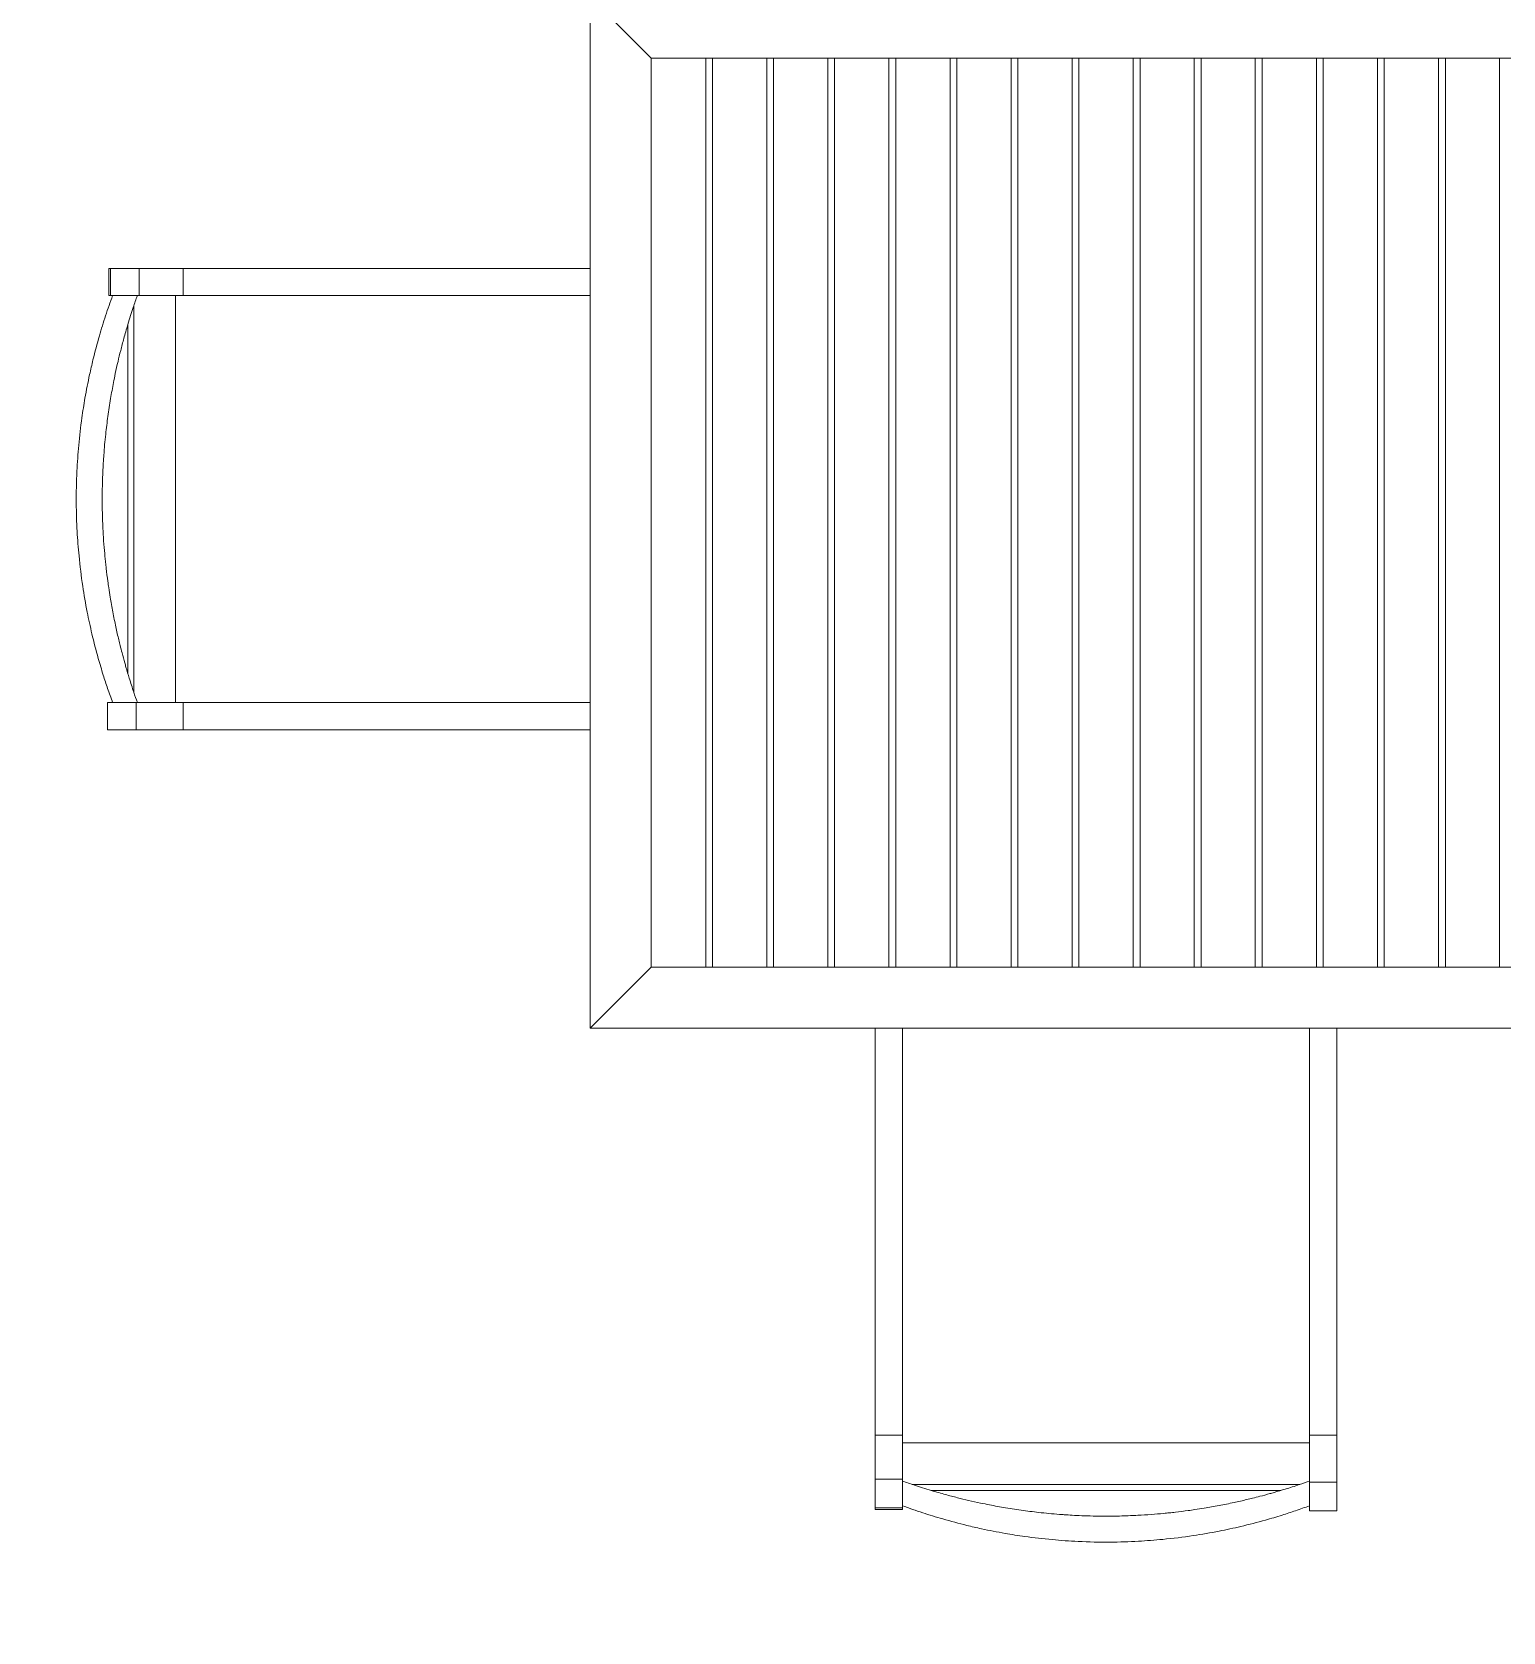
# Model space of a CAD drawing. Header units: metres. Extents: x -217 to -108, y -304 to -188.
# Drawn here: x -157.784 to -156.407, y -210.802 to -209.305 of the extents above; entities that cross this region are included whole.
import ezdxf

# ---------------------------------------------------------------- set-up
doc = ezdxf.new("R2010")
doc.units = ezdxf.units.M
for name, color, linetype, lineweight in [('A-FLOR', 192, 'Continuous', 9), ('A-WALL', 113, 'Continuous', 9), ('I-FURN', 30, 'Continuous', 9), ('I-FURN-PNLS', 30, 'Continuous', 9)]:
    doc.layers.add(name, color=color, linetype=linetype, lineweight=lineweight)

# ---------------------------------------------------------------- blocks, each defined once
blk = doc.blocks.new('Tableset-Outdoor_Reed - Tableset-Outdoor_Reed-797211-Nivel 3')
at = {"layer": 'I-FURN'}
for p, q in [((-0.4826, 0.4826), (-0.4255, 0.4254)), ((-0.4826, -0.4826), (-0.4255, -0.4255))]:
    blk.add_line(p, q, dxfattribs=at)
at = {"layer": 'I-FURN-PNLS'}
for p, q in [((-0.4826, 0.4826), (-0.4826, -0.4826)), ((-0.3746, 0.4254), (-0.4255, 0.4254)), ((-0.4255, 0.4254), (-0.4255, -0.4255)), ((-0.4255, 0.4254), (0.4254, 0.4254)), ((-0.4255, -0.4255), (-0.4255, 0.4254)), ((-0.3746, -0.4255), (-0.3746, 0.4254)), ((-0.3175, 0.4254), (-0.3683, 0.4254)), ((-0.3683, 0.4254), (-0.3683, -0.4255)), ((-0.3175, -0.4255), (-0.3175, 0.4254)), ((-0.2603, 0.4254), (-0.3111, 0.4254)), ((-0.3111, 0.4254), (-0.3111, -0.4255)), ((-0.2603, -0.4255), (-0.2603, 0.4254)), ((-0.2032, 0.4254), (-0.254, 0.4254)), ((-0.254, 0.4254), (-0.254, -0.4255)), ((-0.2032, -0.4255), (-0.2032, 0.4254)), ((-0.146, 0.4254), (-0.1968, 0.4254)), ((-0.1968, 0.4254), (-0.1968, -0.4255)), ((-0.146, -0.4255), (-0.146, 0.4254)), ((-0.0889, 0.4254), (-0.1397, 0.4254)), ((-0.1397, 0.4254), (-0.1397, -0.4255)), ((-0.0889, -0.4255), (-0.0889, 0.4254)), ((-0.0317, 0.4254), (-0.0825, 0.4254)), ((-0.0825, 0.4254), (-0.0825, -0.4255)), ((-0.0317, -0.4255), (-0.0317, 0.4254)), ((0.0254, 0.4254), (-0.0254, 0.4254)), ((-0.0254, 0.4254), (-0.0254, -0.4255)), ((0.0254, -0.4255), (0.0254, 0.4254)), ((0.0826, 0.4254), (0.0318, 0.4254)), ((0.0318, 0.4254), (0.0318, -0.4255)), ((0.0826, -0.4255), (0.0826, 0.4254)), ((0.1397, 0.4254), (0.0889, 0.4254)), ((0.0889, 0.4254), (0.0889, -0.4255)), ((0.1397, -0.4255), (0.1397, 0.4254)), ((0.1969, 0.4254), (0.1461, 0.4254)), ((0.1461, 0.4254), (0.1461, -0.4255)), ((0.1969, -0.4255), (0.1969, 0.4254)), ((0.254, 0.4254), (0.2032, 0.4254)), ((0.2032, 0.4254), (0.2032, -0.4255)), ((0.254, -0.4255), (0.254, 0.4254)), ((0.3112, 0.4254), (0.2604, 0.4254)), ((0.2604, 0.4254), (0.2604, -0.4255)), ((0.3112, -0.4255), (0.3112, 0.4254)), ((0.3683, 0.4254), (0.3175, 0.4254)), ((0.3175, 0.4254), (0.3175, -0.4255)), ((0.3683, -0.4255), (0.3683, 0.4254)), ((-0.9332, 0.2286), (-0.9314, 0.2286)), ((-0.9332, 0.2286), (-0.9332, 0.2032)), ((-0.9314, 0.2286), (-0.9046, 0.2286)), ((-0.9314, 0.2286), (-0.9314, 0.2032)), ((-0.9046, 0.2286), (-0.8961, 0.2286)), ((-0.9046, 0.2286), (-0.9046, 0.2032)), ((-0.8961, 0.2286), (-0.8933, 0.2286)), ((-0.8933, 0.2286), (-0.8903, 0.2286)), ((-0.8903, 0.2286), (-0.8874, 0.2286)), ((-0.8874, 0.2286), (-0.8852, 0.2286)), ((-0.8852, 0.2286), (-0.8823, 0.2286)), ((-0.8823, 0.2286), (-0.8802, 0.2286)), ((-0.8802, 0.2286), (-0.8763, 0.2286)), ((-0.8763, 0.2286), (-0.873, 0.2286)), ((-0.873, 0.2286), (-0.8694, 0.2286)), ((-0.8694, 0.2286), (-0.8673, 0.2286)), ((-0.8673, 0.2286), (-0.8658, 0.2286)), ((-0.8658, 0.2286), (-0.8643, 0.2286)), ((-0.8643, 0.2286), (-0.8636, 0.2286)), ((-0.8636, 0.2286), (-0.8592, 0.2286)), ((-0.8635, 0.2032), (-0.8635, 0.2286)), ((-0.8592, 0.2286), (-0.854, 0.2286)), ((-0.854, 0.2286), (-0.8497, 0.2286)), ((-0.8497, 0.2286), (-0.8431, 0.2286)), ((-0.8431, 0.2286), (-0.8411, 0.2286)), ((-0.8411, 0.2286), (-0.8373, 0.2286)), ((-0.8373, 0.2286), (-0.8315, 0.2286)), ((-0.8315, 0.2286), (-0.8261, 0.2286)), ((-0.8261, 0.2286), (-0.8209, 0.2286)), ((-0.8209, 0.2286), (-0.8174, 0.2286)), ((-0.8174, 0.2286), (-0.8131, 0.2286)), ((-0.8131, 0.2286), (-0.8068, 0.2286)), ((-0.8068, 0.2286), (-0.8013, 0.2286)), ((-0.8013, 0.2286), (-0.7964, 0.2286)), ((-0.7964, 0.2286), (-0.7883, 0.2286)), ((-0.7883, 0.2286), (-0.7826, 0.2286)), ((-0.7826, 0.2286), (-0.7774, 0.2286)), ((-0.7774, 0.2286), (-0.7725, 0.2286)), ((-0.7725, 0.2286), (-0.7671, 0.2286)), ((-0.7671, 0.2286), (-0.7639, 0.2286)), ((-0.7639, 0.2286), (-0.7575, 0.2286)), ((-0.7575, 0.2286), (-0.7558, 0.2286)), ((-0.7558, 0.2286), (-0.7506, 0.2286)), ((-0.7506, 0.2286), (-0.7449, 0.2286)), ((-0.7449, 0.2286), (-0.7394, 0.2286)), ((-0.7394, 0.2286), (-0.7322, 0.2286)), ((-0.7322, 0.2286), (-0.7239, 0.2286)), ((-0.7239, 0.2286), (-0.7201, 0.2286)), ((-0.7201, 0.2286), (-0.7112, 0.2286)), ((-0.7112, 0.2286), (-0.7057, 0.2286)), ((-0.7057, 0.2286), (-0.6991, 0.2286)), ((-0.6991, 0.2286), (-0.6945, 0.2286)), ((-0.6945, 0.2286), (-0.6913, 0.2286)), ((-0.6913, 0.2286), (-0.6807, 0.2286)), ((-0.6807, 0.2286), (-0.6723, 0.2286)), ((-0.6723, 0.2286), (-0.6663, 0.2286)), ((-0.6663, 0.2286), (-0.6597, 0.2286)), ((-0.6597, 0.2286), (-0.6528, 0.2286)), ((-0.6528, 0.2286), (-0.647, 0.2286)), ((-0.647, 0.2286), (-0.6424, 0.2286)), ((-0.6424, 0.2286), (-0.6384, 0.2286)), ((-0.6384, 0.2286), (-0.6332, 0.2286)), ((-0.6332, 0.2286), (-0.6277, 0.2286)), ((-0.6277, 0.2286), (-0.6231, 0.2286)), ((-0.6231, 0.2286), (-0.6125, 0.2286)), ((-0.6125, 0.2286), (-0.6038, 0.2286)), ((-0.6038, 0.2286), (-0.5978, 0.2286)), ((-0.5978, 0.2286), (-0.5914, 0.2286)), ((-0.5914, 0.2286), (-0.5808, 0.2286)), ((-0.5808, 0.2286), (-0.5747, 0.2286)), ((-0.5747, 0.2286), (-0.5687, 0.2286)), ((-0.5687, 0.2286), (-0.562, 0.2286)), ((-0.562, 0.2286), (-0.5554, 0.2286)), ((-0.5554, 0.2286), (-0.5518, 0.2286)), ((-0.5518, 0.2286), (-0.5485, 0.2286)), ((-0.5485, 0.2286), (-0.5449, 0.2286)), ((-0.5449, 0.2286), (-0.5423, 0.2286)), ((-0.5423, 0.2286), (-0.5403, 0.2286)), ((-0.5403, 0.2286), (-0.5373, 0.2286)), ((-0.5373, 0.2286), (-0.5354, 0.2286)), ((-0.5354, 0.2286), (-0.5333, 0.2286)), ((-0.5333, 0.2286), (-0.5308, 0.2286)), ((-0.5308, 0.2286), (-0.5285, 0.2286)), ((-0.5285, 0.2286), (-0.5262, 0.2286)), ((-0.5262, 0.2286), (-0.5242, 0.2286)), ((-0.5242, 0.2286), (-0.5222, 0.2286)), ((-0.5222, 0.2286), (-0.5209, 0.2286)), ((-0.5209, 0.2286), (-0.5178, 0.2286)), ((-0.5178, 0.2286), (-0.5135, 0.2286)), ((-0.5135, 0.2286), (-0.511, 0.2286)), ((-0.511, 0.2286), (-0.5072, 0.2286)), ((-0.5072, 0.2286), (-0.505, 0.2286)), ((-0.505, 0.2286), (-0.5015, 0.2286)), ((-0.5015, 0.2286), (-0.4978, 0.2286)), ((-0.4978, 0.2286), (-0.4947, 0.2286)), ((-0.4947, 0.2286), (-0.4919, 0.2286)), ((-0.4919, 0.2286), (-0.4826, 0.2286)), ((-0.9314, 0.2032), (-0.9332, 0.2032)), ((-0.9046, 0.2032), (-0.9314, 0.2032)), ((-0.8961, 0.2032), (-0.9046, 0.2032)), ((-0.8933, 0.2032), (-0.8961, 0.2032)), ((-0.8903, 0.2032), (-0.8933, 0.2032)), ((-0.8874, 0.2032), (-0.8903, 0.2032)), ((-0.8852, 0.2032), (-0.8874, 0.2032)), ((-0.8823, 0.2032), (-0.8852, 0.2032)), ((-0.8802, 0.2032), (-0.8823, 0.2032)), ((-0.8763, 0.2032), (-0.8802, 0.2032)), ((-0.873, 0.2032), (-0.8763, 0.2032)), ((-0.8694, 0.2032), (-0.873, 0.2032)), ((-0.8708, 0.2032), (-0.8708, -0.1778)), ((-0.8673, 0.2032), (-0.8694, 0.2032)), ((-0.8658, 0.2032), (-0.8673, 0.2032)), ((-0.8643, 0.2032), (-0.8658, 0.2032)), ((-0.8636, 0.2032), (-0.8643, 0.2032)), ((-0.8592, 0.2032), (-0.8636, 0.2032)), ((-0.854, 0.2032), (-0.8592, 0.2032)), ((-0.8497, 0.2032), (-0.854, 0.2032)), ((-0.8431, 0.2032), (-0.8497, 0.2032)), ((-0.8411, 0.2032), (-0.8431, 0.2032)), ((-0.8373, 0.2032), (-0.8411, 0.2032)), ((-0.8315, 0.2032), (-0.8373, 0.2032)), ((-0.8261, 0.2032), (-0.8315, 0.2032)), ((-0.8209, 0.2032), (-0.8261, 0.2032)), ((-0.8174, 0.2032), (-0.8209, 0.2032)), ((-0.8131, 0.2032), (-0.8174, 0.2032)), ((-0.8068, 0.2032), (-0.8131, 0.2032)), ((-0.8013, 0.2032), (-0.8068, 0.2032)), ((-0.7964, 0.2032), (-0.8013, 0.2032)), ((-0.7883, 0.2032), (-0.7964, 0.2032)), ((-0.7826, 0.2032), (-0.7883, 0.2032)), ((-0.7774, 0.2032), (-0.7826, 0.2032)), ((-0.7725, 0.2032), (-0.7774, 0.2032)), ((-0.7671, 0.2032), (-0.7725, 0.2032)), ((-0.7639, 0.2032), (-0.7671, 0.2032)), ((-0.7575, 0.2032), (-0.7639, 0.2032)), ((-0.7558, 0.2032), (-0.7575, 0.2032)), ((-0.7506, 0.2032), (-0.7558, 0.2032)), ((-0.7449, 0.2032), (-0.7506, 0.2032)), ((-0.7394, 0.2032), (-0.7449, 0.2032)), ((-0.7322, 0.2032), (-0.7394, 0.2032)), ((-0.7239, 0.2032), (-0.7322, 0.2032)), ((-0.7201, 0.2032), (-0.7239, 0.2032)), ((-0.7112, 0.2032), (-0.7201, 0.2032)), ((-0.7057, 0.2032), (-0.7112, 0.2032)), ((-0.6991, 0.2032), (-0.7057, 0.2032)), ((-0.6945, 0.2032), (-0.6991, 0.2032)), ((-0.6913, 0.2032), (-0.6945, 0.2032)), ((-0.6807, 0.2032), (-0.6913, 0.2032)), ((-0.6723, 0.2032), (-0.6807, 0.2032)), ((-0.6663, 0.2032), (-0.6723, 0.2032)), ((-0.6597, 0.2032), (-0.6663, 0.2032)), ((-0.6528, 0.2032), (-0.6597, 0.2032)), ((-0.647, 0.2032), (-0.6528, 0.2032)), ((-0.6424, 0.2032), (-0.647, 0.2032)), ((-0.6384, 0.2032), (-0.6424, 0.2032)), ((-0.6332, 0.2032), (-0.6384, 0.2032)), ((-0.6277, 0.2032), (-0.6332, 0.2032)), ((-0.6231, 0.2032), (-0.6277, 0.2032)), ((-0.6125, 0.2032), (-0.6231, 0.2032)), ((-0.6038, 0.2032), (-0.6125, 0.2032)), ((-0.5978, 0.2032), (-0.6038, 0.2032)), ((-0.5914, 0.2032), (-0.5978, 0.2032)), ((-0.5808, 0.2032), (-0.5914, 0.2032)), ((-0.5747, 0.2032), (-0.5808, 0.2032)), ((-0.5687, 0.2032), (-0.5747, 0.2032)), ((-0.562, 0.2032), (-0.5687, 0.2032)), ((-0.5554, 0.2032), (-0.562, 0.2032)), ((-0.5518, 0.2032), (-0.5554, 0.2032)), ((-0.5485, 0.2032), (-0.5518, 0.2032)), ((-0.5449, 0.2032), (-0.5485, 0.2032)), ((-0.5423, 0.2032), (-0.5449, 0.2032)), ((-0.5403, 0.2032), (-0.5423, 0.2032)), ((-0.5373, 0.2032), (-0.5403, 0.2032)), ((-0.5354, 0.2032), (-0.5373, 0.2032)), ((-0.5333, 0.2032), (-0.5354, 0.2032)), ((-0.5308, 0.2032), (-0.5333, 0.2032)), ((-0.5285, 0.2032), (-0.5308, 0.2032)), ((-0.5262, 0.2032), (-0.5285, 0.2032)), ((-0.5242, 0.2032), (-0.5262, 0.2032)), ((-0.5222, 0.2032), (-0.5242, 0.2032)), ((-0.5209, 0.2032), (-0.5222, 0.2032)), ((-0.5178, 0.2032), (-0.5209, 0.2032)), ((-0.5135, 0.2032), (-0.5178, 0.2032)), ((-0.511, 0.2032), (-0.5135, 0.2032)), ((-0.5072, 0.2032), (-0.511, 0.2032)), ((-0.505, 0.2032), (-0.5072, 0.2032)), ((-0.5015, 0.2032), (-0.505, 0.2032)), ((-0.4978, 0.2032), (-0.5015, 0.2032)), ((-0.4947, 0.2032), (-0.4978, 0.2032)), ((-0.4919, 0.2032), (-0.4947, 0.2032)), ((-0.4826, 0.2032), (-0.4919, 0.2032)), ((-0.9096, 0.194), (-0.9096, -0.1686)), ((-0.9153, 0.1762), (-0.9153, -0.1509)), ((-0.9344, -0.1778), (-0.9075, -0.1778)), ((-0.9344, -0.1778), (-0.9344, -0.2032)), ((-0.9075, -0.1778), (-0.9073, -0.1778)), ((-0.9075, -0.1778), (-0.9075, -0.2032)), ((-0.9073, -0.1778), (-0.9065, -0.1778)), ((-0.9073, -0.1778), (-0.9065, -0.1778)), ((-0.9065, -0.1778), (-0.902, -0.1778)), ((-0.902, -0.1778), (-0.8984, -0.1778)), ((-0.8984, -0.1778), (-0.8953, -0.1778)), ((-0.8953, -0.1778), (-0.8918, -0.1778)), ((-0.8918, -0.1778), (-0.8883, -0.1778)), ((-0.8883, -0.1778), (-0.8848, -0.1778)), ((-0.8848, -0.1778), (-0.8817, -0.1778)), ((-0.8817, -0.1778), (-0.8785, -0.1778)), ((-0.8785, -0.1778), (-0.8753, -0.1778)), ((-0.8753, -0.1778), (-0.8724, -0.1778)), ((-0.8724, -0.1778), (-0.8701, -0.1778)), ((-0.8701, -0.1778), (-0.8686, -0.1778)), ((-0.8686, -0.1778), (-0.8678, -0.1778)), ((-0.8678, -0.1778), (-0.8664, -0.1778)), ((-0.8664, -0.1778), (-0.8642, -0.1778)), ((-0.8642, -0.1778), (-0.8637, -0.1778)), ((-0.8639, -0.1778), (-0.8432, -0.1778)), ((-0.8635, -0.2032), (-0.8635, -0.1778)), ((-0.8432, -0.1778), (-0.831, -0.1778)), ((-0.831, -0.1778), (-0.8219, -0.1778)), ((-0.8219, -0.1778), (-0.8097, -0.1778)), ((-0.8097, -0.1778), (-0.8028, -0.1778)), ((-0.8028, -0.1778), (-0.786, -0.1778)), ((-0.786, -0.1778), (-0.7762, -0.1778)), ((-0.7762, -0.1778), (-0.7709, -0.1778)), ((-0.7709, -0.1778), (-0.7659, -0.1778)), ((-0.7659, -0.1778), (-0.7613, -0.1778)), ((-0.7613, -0.1778), (-0.7586, -0.1778)), ((-0.7586, -0.1778), (-0.7537, -0.1778)), ((-0.7537, -0.1778), (-0.7507, -0.1778)), ((-0.7507, -0.1778), (-0.7438, -0.1778)), ((-0.7438, -0.1778), (-0.7377, -0.1778)), ((-0.7377, -0.1778), (-0.7339, -0.1778)), ((-0.7339, -0.1778), (-0.7282, -0.1778)), ((-0.7282, -0.1778), (-0.7229, -0.1778)), ((-0.7229, -0.1778), (-0.7176, -0.1778)), ((-0.7176, -0.1778), (-0.7122, -0.1778)), ((-0.7122, -0.1778), (-0.7084, -0.1778)), ((-0.7084, -0.1778), (-0.6997, -0.1778)), ((-0.6997, -0.1778), (-0.6913, -0.1778)), ((-0.6913, -0.1778), (-0.686, -0.1778)), ((-0.686, -0.1778), (-0.6791, -0.1778)), ((-0.6791, -0.1778), (-0.6723, -0.1778)), ((-0.6723, -0.1778), (-0.6654, -0.1778)), ((-0.6654, -0.1778), (-0.6608, -0.1778)), ((-0.6608, -0.1778), (-0.6544, -0.1778)), ((-0.6544, -0.1778), (-0.6475, -0.1778)), ((-0.6475, -0.1778), (-0.6395, -0.1778)), ((-0.6395, -0.1778), (-0.6342, -0.1778)), ((-0.6342, -0.1778), (-0.6246, -0.1778)), ((-0.6246, -0.1778), (-0.6129, -0.1778)), ((-0.6129, -0.1778), (-0.6075, -0.1778)), ((-0.6075, -0.1778), (-0.5995, -0.1778)), ((-0.5995, -0.1778), (-0.5911, -0.1778)), ((-0.5911, -0.1778), (-0.5854, -0.1778)), ((-0.5854, -0.1778), (-0.5774, -0.1778)), ((-0.5774, -0.1778), (-0.5709, -0.1778)), ((-0.5709, -0.1778), (-0.5652, -0.1778)), ((-0.5652, -0.1778), (-0.5588, -0.1778)), ((-0.5588, -0.1778), (-0.5474, -0.1778)), ((-0.5474, -0.1778), (-0.5389, -0.1778)), ((-0.5389, -0.1778), (-0.5309, -0.1778)), ((-0.5309, -0.1778), (-0.5256, -0.1778)), ((-0.5256, -0.1778), (-0.5177, -0.1778)), ((-0.5177, -0.1778), (-0.5116, -0.1778)), ((-0.5116, -0.1778), (-0.5046, -0.1778)), ((-0.5046, -0.1778), (-0.4952, -0.1778)), ((-0.4952, -0.1778), (-0.4849, -0.1778)), ((-0.4849, -0.1778), (-0.4826, -0.1778)), ((-0.9075, -0.2032), (-0.9344, -0.2032)), ((-0.902, -0.2032), (-0.9075, -0.2032)), ((-0.8984, -0.2032), (-0.902, -0.2032)), ((-0.8953, -0.2032), (-0.8984, -0.2032)), ((-0.8918, -0.2032), (-0.8953, -0.2032)), ((-0.8883, -0.2032), (-0.8918, -0.2032)), ((-0.8848, -0.2032), (-0.8883, -0.2032)), ((-0.8817, -0.2032), (-0.8848, -0.2032)), ((-0.8785, -0.2032), (-0.8817, -0.2032)), ((-0.8753, -0.2032), (-0.8785, -0.2032)), ((-0.8724, -0.2032), (-0.8753, -0.2032)), ((-0.8701, -0.2032), (-0.8724, -0.2032)), ((-0.8686, -0.2032), (-0.8701, -0.2032)), ((-0.8678, -0.2032), (-0.8686, -0.2032)), ((-0.8664, -0.2032), (-0.8678, -0.2032)), ((-0.8642, -0.2032), (-0.8664, -0.2032)), ((-0.8637, -0.2032), (-0.8642, -0.2032)), ((-0.8432, -0.2032), (-0.8639, -0.2032)), ((-0.831, -0.2032), (-0.8432, -0.2032)), ((-0.8219, -0.2032), (-0.831, -0.2032)), ((-0.8097, -0.2032), (-0.8219, -0.2032)), ((-0.8028, -0.2032), (-0.8097, -0.2032)), ((-0.786, -0.2032), (-0.8028, -0.2032)), ((-0.7762, -0.2032), (-0.786, -0.2032)), ((-0.7709, -0.2032), (-0.7762, -0.2032)), ((-0.7659, -0.2032), (-0.7709, -0.2032)), ((-0.7613, -0.2032), (-0.7659, -0.2032)), ((-0.7586, -0.2032), (-0.7613, -0.2032)), ((-0.7537, -0.2032), (-0.7586, -0.2032)), ((-0.7507, -0.2032), (-0.7537, -0.2032)), ((-0.7438, -0.2032), (-0.7507, -0.2032)), ((-0.7377, -0.2032), (-0.7438, -0.2032)), ((-0.7339, -0.2032), (-0.7377, -0.2032)), ((-0.7282, -0.2032), (-0.7339, -0.2032)), ((-0.7229, -0.2032), (-0.7282, -0.2032)), ((-0.7176, -0.2032), (-0.7229, -0.2032)), ((-0.7122, -0.2032), (-0.7176, -0.2032)), ((-0.7084, -0.2032), (-0.7122, -0.2032)), ((-0.6997, -0.2032), (-0.7084, -0.2032)), ((-0.6913, -0.2032), (-0.6997, -0.2032)), ((-0.686, -0.2032), (-0.6913, -0.2032)), ((-0.6791, -0.2032), (-0.686, -0.2032)), ((-0.6723, -0.2032), (-0.6791, -0.2032)), ((-0.6654, -0.2032), (-0.6723, -0.2032)), ((-0.6608, -0.2032), (-0.6654, -0.2032)), ((-0.6544, -0.2032), (-0.6608, -0.2032)), ((-0.6475, -0.2032), (-0.6544, -0.2032)), ((-0.6395, -0.2032), (-0.6475, -0.2032)), ((-0.6342, -0.2032), (-0.6395, -0.2032)), ((-0.6246, -0.2032), (-0.6342, -0.2032)), ((-0.6129, -0.2032), (-0.6246, -0.2032)), ((-0.6075, -0.2032), (-0.6129, -0.2032)), ((-0.5995, -0.2032), (-0.6075, -0.2032)), ((-0.5911, -0.2032), (-0.5995, -0.2032)), ((-0.5854, -0.2032), (-0.5911, -0.2032)), ((-0.5774, -0.2032), (-0.5854, -0.2032)), ((-0.5709, -0.2032), (-0.5774, -0.2032)), ((-0.5652, -0.2032), (-0.5709, -0.2032)), ((-0.5588, -0.2032), (-0.5652, -0.2032)), ((-0.5474, -0.2032), (-0.5588, -0.2032)), ((-0.5389, -0.2032), (-0.5474, -0.2032)), ((-0.5309, -0.2032), (-0.5389, -0.2032)), ((-0.5256, -0.2032), (-0.5309, -0.2032)), ((-0.5177, -0.2032), (-0.5256, -0.2032)), ((-0.5116, -0.2032), (-0.5177, -0.2032)), ((-0.5046, -0.2032), (-0.5116, -0.2032)), ((-0.4952, -0.2032), (-0.5046, -0.2032)), ((-0.4849, -0.2032), (-0.4952, -0.2032)), ((-0.4826, -0.2032), (-0.4849, -0.2032)), ((-0.4255, -0.4255), (-0.3746, -0.4255)), ((0.4254, -0.4255), (-0.4255, -0.4255)), ((-0.3683, -0.4255), (-0.3175, -0.4255)), ((-0.3111, -0.4255), (-0.2603, -0.4255)), ((-0.254, -0.4255), (-0.2032, -0.4255)), ((-0.1968, -0.4255), (-0.146, -0.4255)), ((-0.1397, -0.4255), (-0.0889, -0.4255)), ((-0.0825, -0.4255), (-0.0317, -0.4255)), ((-0.0254, -0.4255), (0.0254, -0.4255)), ((0.0318, -0.4255), (0.0826, -0.4255)), ((0.0889, -0.4255), (0.1397, -0.4255)), ((0.1461, -0.4255), (0.1969, -0.4255)), ((0.2032, -0.4255), (0.254, -0.4255)), ((0.2604, -0.4255), (0.3112, -0.4255)), ((0.3175, -0.4255), (0.3683, -0.4255)), ((-0.4826, -0.4826), (0.4826, -0.4826)), ((-0.2159, -0.4919), (-0.2159, -0.4826)), ((-0.2159, -0.4947), (-0.2159, -0.4919)), ((-0.1905, -0.4826), (-0.1905, -0.4919)), ((-0.1905, -0.4919), (-0.1905, -0.4947)), ((0.1905, -0.4849), (0.1905, -0.4826)), ((0.1905, -0.4952), (0.1905, -0.4849)), ((0.2159, -0.4826), (0.2159, -0.4849)), ((0.2159, -0.4849), (0.2159, -0.4952)), ((-0.2159, -0.4978), (-0.2159, -0.4947)), ((-0.2159, -0.5015), (-0.2159, -0.4978)), ((-0.2159, -0.505), (-0.2159, -0.5015)), ((-0.2159, -0.5072), (-0.2159, -0.505)), ((-0.2159, -0.511), (-0.2159, -0.5072)), ((-0.1905, -0.4947), (-0.1905, -0.4978)), ((-0.1905, -0.4978), (-0.1905, -0.5015)), ((-0.1905, -0.5015), (-0.1905, -0.505)), ((-0.1905, -0.505), (-0.1905, -0.5072)), ((-0.1905, -0.5072), (-0.1905, -0.511)), ((0.1905, -0.5046), (0.1905, -0.4952)), ((0.1905, -0.5116), (0.1905, -0.5046)), ((0.2159, -0.4952), (0.2159, -0.5046)), ((0.2159, -0.5046), (0.2159, -0.5116)), ((-0.2159, -0.5135), (-0.2159, -0.511)), ((-0.2159, -0.5178), (-0.2159, -0.5135)), ((-0.2159, -0.5209), (-0.2159, -0.5178)), ((-0.2159, -0.5222), (-0.2159, -0.5209)), ((-0.2159, -0.5242), (-0.2159, -0.5222)), ((-0.1905, -0.511), (-0.1905, -0.5135)), ((-0.1905, -0.5135), (-0.1905, -0.5178)), ((-0.1905, -0.5178), (-0.1905, -0.5209)), ((-0.1905, -0.5209), (-0.1905, -0.5222)), ((-0.1905, -0.5222), (-0.1905, -0.5242)), ((0.1905, -0.5177), (0.1905, -0.5116)), ((0.1905, -0.5256), (0.1905, -0.5177)), ((0.2159, -0.5116), (0.2159, -0.5177)), ((0.2159, -0.5177), (0.2159, -0.5256)), ((-0.2159, -0.5262), (-0.2159, -0.5242)), ((-0.2159, -0.5285), (-0.2159, -0.5262)), ((-0.2159, -0.5308), (-0.2159, -0.5285)), ((-0.2159, -0.5333), (-0.2159, -0.5308)), ((-0.2159, -0.5354), (-0.2159, -0.5333)), ((-0.2159, -0.5373), (-0.2159, -0.5354)), ((-0.2159, -0.5403), (-0.2159, -0.5373)), ((-0.1905, -0.5242), (-0.1905, -0.5262)), ((-0.1905, -0.5262), (-0.1905, -0.5285)), ((-0.1905, -0.5285), (-0.1905, -0.5308)), ((-0.1905, -0.5308), (-0.1905, -0.5333)), ((-0.1905, -0.5333), (-0.1905, -0.5354)), ((-0.1905, -0.5354), (-0.1905, -0.5373)), ((-0.1905, -0.5373), (-0.1905, -0.5403)), ((0.1905, -0.5309), (0.1905, -0.5256)), ((0.1905, -0.5389), (0.1905, -0.5309)), ((0.1905, -0.5474), (0.1905, -0.5389)), ((0.2159, -0.5256), (0.2159, -0.5309)), ((0.2159, -0.5309), (0.2159, -0.5389)), ((0.2159, -0.5389), (0.2159, -0.5474)), ((-0.2159, -0.5423), (-0.2159, -0.5403)), ((-0.2159, -0.5449), (-0.2159, -0.5423)), ((-0.2159, -0.5485), (-0.2159, -0.5449)), ((-0.2159, -0.5518), (-0.2159, -0.5485)), ((-0.2159, -0.5554), (-0.2159, -0.5518)), ((-0.1905, -0.5403), (-0.1905, -0.5423)), ((-0.1905, -0.5423), (-0.1905, -0.5449)), ((-0.1905, -0.5449), (-0.1905, -0.5485)), ((-0.1905, -0.5485), (-0.1905, -0.5518)), ((-0.1905, -0.5518), (-0.1905, -0.5554)), ((0.1905, -0.5588), (0.1905, -0.5474)), ((0.2159, -0.5474), (0.2159, -0.5588)), ((-0.2159, -0.562), (-0.2159, -0.5554)), ((-0.2159, -0.5687), (-0.2159, -0.562)), ((-0.2159, -0.5747), (-0.2159, -0.5687)), ((-0.1905, -0.5554), (-0.1905, -0.562)), ((-0.1905, -0.562), (-0.1905, -0.5687)), ((-0.1905, -0.5687), (-0.1905, -0.5747)), ((0.1905, -0.5652), (0.1905, -0.5588)), ((0.1905, -0.5709), (0.1905, -0.5652)), ((0.2159, -0.5588), (0.2159, -0.5652)), ((0.2159, -0.5652), (0.2159, -0.5709)), ((-0.2159, -0.5808), (-0.2159, -0.5747)), ((-0.2159, -0.5914), (-0.2159, -0.5808)), ((-0.1905, -0.5747), (-0.1905, -0.5808)), ((-0.1905, -0.5808), (-0.1905, -0.5914)), ((0.1905, -0.5774), (0.1905, -0.5709)), ((0.1905, -0.5854), (0.1905, -0.5774)), ((0.2159, -0.5709), (0.2159, -0.5774)), ((0.2159, -0.5774), (0.2159, -0.5854)), ((-0.2159, -0.5978), (-0.2159, -0.5914)), ((-0.2159, -0.6038), (-0.2159, -0.5978)), ((-0.1905, -0.5914), (-0.1905, -0.5978)), ((-0.1905, -0.5978), (-0.1905, -0.6038)), ((0.1905, -0.5911), (0.1905, -0.5854)), ((0.1905, -0.5995), (0.1905, -0.5911)), ((0.2159, -0.5854), (0.2159, -0.5911)), ((0.2159, -0.5911), (0.2159, -0.5995)), ((-0.2159, -0.6125), (-0.2159, -0.6038)), ((-0.2159, -0.6231), (-0.2159, -0.6125)), ((-0.1905, -0.6038), (-0.1905, -0.6125)), ((-0.1905, -0.6125), (-0.1905, -0.6231)), ((0.1905, -0.6075), (0.1905, -0.5995)), ((0.1905, -0.6129), (0.1905, -0.6075)), ((0.1905, -0.6246), (0.1905, -0.6129)), ((0.2159, -0.5995), (0.2159, -0.6075)), ((0.2159, -0.6075), (0.2159, -0.6129)), ((0.2159, -0.6129), (0.2159, -0.6246)), ((-0.2159, -0.6277), (-0.2159, -0.6231)), ((-0.2159, -0.6332), (-0.2159, -0.6277)), ((-0.1905, -0.6231), (-0.1905, -0.6277)), ((-0.1905, -0.6277), (-0.1905, -0.6332)), ((0.1905, -0.6342), (0.1905, -0.6246)), ((0.2159, -0.6246), (0.2159, -0.6342)), ((-0.2159, -0.6384), (-0.2159, -0.6332)), ((-0.2159, -0.6424), (-0.2159, -0.6384)), ((-0.2159, -0.647), (-0.2159, -0.6424)), ((-0.1905, -0.6332), (-0.1905, -0.6384)), ((-0.1905, -0.6384), (-0.1905, -0.6424)), ((-0.1905, -0.6424), (-0.1905, -0.647)), ((0.1905, -0.6395), (0.1905, -0.6342)), ((0.1905, -0.6475), (0.1905, -0.6395)), ((0.2159, -0.6342), (0.2159, -0.6395)), ((0.2159, -0.6395), (0.2159, -0.6475)), ((-0.2159, -0.6528), (-0.2159, -0.647)), ((-0.2159, -0.6597), (-0.2159, -0.6528)), ((-0.1905, -0.647), (-0.1905, -0.6528)), ((-0.1905, -0.6528), (-0.1905, -0.6597)), ((0.1905, -0.6544), (0.1905, -0.6475)), ((0.1905, -0.6608), (0.1905, -0.6544)), ((0.2159, -0.6475), (0.2159, -0.6544)), ((0.2159, -0.6544), (0.2159, -0.6608)), ((-0.2159, -0.6663), (-0.2159, -0.6597)), ((-0.2159, -0.6723), (-0.2159, -0.6663)), ((-0.2159, -0.6807), (-0.2159, -0.6723)), ((-0.1905, -0.6597), (-0.1905, -0.6663)), ((-0.1905, -0.6663), (-0.1905, -0.6723)), ((-0.1905, -0.6723), (-0.1905, -0.6807)), ((0.1905, -0.6654), (0.1905, -0.6608)), ((0.1905, -0.6723), (0.1905, -0.6654)), ((0.1905, -0.6791), (0.1905, -0.6723)), ((0.2159, -0.6608), (0.2159, -0.6654)), ((0.2159, -0.6654), (0.2159, -0.6723)), ((0.2159, -0.6723), (0.2159, -0.6791)), ((-0.2159, -0.6913), (-0.2159, -0.6807)), ((-0.1905, -0.6807), (-0.1905, -0.6913)), ((0.1905, -0.686), (0.1905, -0.6791)), ((0.1905, -0.6913), (0.1905, -0.686)), ((0.2159, -0.6791), (0.2159, -0.686)), ((0.2159, -0.686), (0.2159, -0.6913)), ((-0.2159, -0.6945), (-0.2159, -0.6913)), ((-0.2159, -0.6991), (-0.2159, -0.6945)), ((-0.2159, -0.7057), (-0.2159, -0.6991)), ((-0.1905, -0.6913), (-0.1905, -0.6945)), ((-0.1905, -0.6945), (-0.1905, -0.6991)), ((-0.1905, -0.6991), (-0.1905, -0.7057)), ((0.1905, -0.6997), (0.1905, -0.6913)), ((0.1905, -0.7084), (0.1905, -0.6997)), ((0.2159, -0.6913), (0.2159, -0.6997)), ((0.2159, -0.6997), (0.2159, -0.7084)), ((-0.2159, -0.7112), (-0.2159, -0.7057)), ((-0.2159, -0.7201), (-0.2159, -0.7112)), ((-0.1905, -0.7057), (-0.1905, -0.7112)), ((-0.1905, -0.7112), (-0.1905, -0.7201)), ((0.1905, -0.7122), (0.1905, -0.7084)), ((0.1905, -0.7176), (0.1905, -0.7122)), ((0.1905, -0.7229), (0.1905, -0.7176)), ((0.2159, -0.7084), (0.2159, -0.7122)), ((0.2159, -0.7122), (0.2159, -0.7176)), ((0.2159, -0.7176), (0.2159, -0.7229)), ((-0.2159, -0.7239), (-0.2159, -0.7201)), ((-0.2159, -0.7322), (-0.2159, -0.7239)), ((-0.2159, -0.7394), (-0.2159, -0.7322)), ((-0.1905, -0.7201), (-0.1905, -0.7239)), ((-0.1905, -0.7239), (-0.1905, -0.7322)), ((-0.1905, -0.7322), (-0.1905, -0.7394)), ((0.1905, -0.7282), (0.1905, -0.7229)), ((0.1905, -0.7339), (0.1905, -0.7282)), ((0.2159, -0.7229), (0.2159, -0.7282)), ((0.2159, -0.7282), (0.2159, -0.7339)), ((-0.2159, -0.7449), (-0.2159, -0.7394)), ((-0.2159, -0.7506), (-0.2159, -0.7449)), ((-0.1905, -0.7394), (-0.1905, -0.7449)), ((-0.1905, -0.7449), (-0.1905, -0.7506)), ((0.1905, -0.7377), (0.1905, -0.7339)), ((0.1905, -0.7438), (0.1905, -0.7377)), ((0.1905, -0.7507), (0.1905, -0.7438)), ((0.2159, -0.7339), (0.2159, -0.7377)), ((0.2159, -0.7377), (0.2159, -0.7438)), ((0.2159, -0.7438), (0.2159, -0.7507)), ((-0.2159, -0.7558), (-0.2159, -0.7506)), ((-0.2159, -0.7575), (-0.2159, -0.7558)), ((-0.2159, -0.7639), (-0.2159, -0.7575)), ((-0.1905, -0.7506), (-0.1905, -0.7558)), ((-0.1905, -0.7558), (-0.1905, -0.7575)), ((-0.1905, -0.7575), (-0.1905, -0.7639)), ((0.1905, -0.7537), (0.1905, -0.7507)), ((0.1905, -0.7586), (0.1905, -0.7537)), ((0.1905, -0.7613), (0.1905, -0.7586)), ((0.1905, -0.7659), (0.1905, -0.7613)), ((0.2159, -0.7507), (0.2159, -0.7537)), ((0.2159, -0.7537), (0.2159, -0.7586)), ((0.2159, -0.7586), (0.2159, -0.7613)), ((0.2159, -0.7613), (0.2159, -0.7659)), ((-0.2159, -0.7671), (-0.2159, -0.7639)), ((-0.2159, -0.7725), (-0.2159, -0.7671)), ((-0.2159, -0.7774), (-0.2159, -0.7725)), ((-0.2159, -0.7826), (-0.2159, -0.7774)), ((-0.1905, -0.7639), (-0.1905, -0.7671)), ((-0.1905, -0.7671), (-0.1905, -0.7725)), ((-0.1905, -0.7725), (-0.1905, -0.7774)), ((-0.1905, -0.7774), (-0.1905, -0.7826)), ((0.1905, -0.7709), (0.1905, -0.7659)), ((0.1905, -0.7762), (0.1905, -0.7709)), ((0.1905, -0.786), (0.1905, -0.7762)), ((0.2159, -0.7659), (0.2159, -0.7709)), ((0.2159, -0.7709), (0.2159, -0.7762)), ((0.2159, -0.7762), (0.2159, -0.786)), ((-0.2159, -0.7883), (-0.2159, -0.7826)), ((-0.2159, -0.7964), (-0.2159, -0.7883)), ((-0.1905, -0.7826), (-0.1905, -0.7883)), ((-0.1905, -0.7883), (-0.1905, -0.7964)), ((0.1905, -0.8028), (0.1905, -0.786)), ((0.2159, -0.786), (0.2159, -0.8028)), ((-0.2159, -0.8013), (-0.2159, -0.7964)), ((-0.2159, -0.8068), (-0.2159, -0.8013)), ((-0.2159, -0.8131), (-0.2159, -0.8068)), ((-0.1905, -0.7964), (-0.1905, -0.8013)), ((-0.1905, -0.8013), (-0.1905, -0.8068)), ((-0.1905, -0.8068), (-0.1905, -0.8131)), ((0.1905, -0.8097), (0.1905, -0.8028)), ((0.2159, -0.8028), (0.2159, -0.8097)), ((-0.2159, -0.8174), (-0.2159, -0.8131)), ((-0.2159, -0.8209), (-0.2159, -0.8174)), ((-0.2159, -0.8261), (-0.2159, -0.8209)), ((-0.1905, -0.8131), (-0.1905, -0.8174)), ((-0.1905, -0.8174), (-0.1905, -0.8209)), ((-0.1905, -0.8209), (-0.1905, -0.8261)), ((0.1905, -0.8219), (0.1905, -0.8097)), ((0.1905, -0.831), (0.1905, -0.8219)), ((0.2159, -0.8097), (0.2159, -0.8219)), ((0.2159, -0.8219), (0.2159, -0.831)), ((-0.2159, -0.8315), (-0.2159, -0.8261)), ((-0.2159, -0.8373), (-0.2159, -0.8315)), ((-0.2159, -0.8411), (-0.2159, -0.8373)), ((-0.1905, -0.8261), (-0.1905, -0.8315)), ((-0.1905, -0.8315), (-0.1905, -0.8373)), ((-0.1905, -0.8373), (-0.1905, -0.8411)), ((0.1905, -0.8432), (0.1905, -0.831)), ((0.2159, -0.831), (0.2159, -0.8432)), ((-0.2159, -0.8431), (-0.2159, -0.8411)), ((-0.2159, -0.8497), (-0.2159, -0.8431)), ((-0.2159, -0.854), (-0.2159, -0.8497)), ((-0.1905, -0.8411), (-0.1905, -0.8431)), ((-0.1905, -0.8431), (-0.1905, -0.8497)), ((-0.1905, -0.8497), (-0.1905, -0.854)), ((0.1905, -0.8639), (0.1905, -0.8432)), ((0.2159, -0.8432), (0.2159, -0.8639)), ((-0.2159, -0.8592), (-0.2159, -0.854)), ((-0.2159, -0.8636), (-0.2159, -0.8592)), ((-0.1905, -0.8635), (-0.2159, -0.8635)), ((-0.2159, -0.8643), (-0.2159, -0.8636)), ((-0.2159, -0.8658), (-0.2159, -0.8643)), ((-0.2159, -0.8673), (-0.2159, -0.8658)), ((-0.2159, -0.8694), (-0.2159, -0.8673)), ((-0.1905, -0.854), (-0.1905, -0.8592)), ((-0.1905, -0.8592), (-0.1905, -0.8636)), ((-0.1905, -0.8636), (-0.1905, -0.8643)), ((-0.1905, -0.8643), (-0.1905, -0.8658)), ((-0.1905, -0.8658), (-0.1905, -0.8673)), ((-0.1905, -0.8673), (-0.1905, -0.8694)), ((0.2159, -0.8635), (0.1905, -0.8635)), ((0.1905, -0.8642), (0.1905, -0.8637)), ((0.1905, -0.8664), (0.1905, -0.8642)), ((0.1905, -0.8678), (0.1905, -0.8664)), ((0.1905, -0.8686), (0.1905, -0.8678)), ((0.2159, -0.8637), (0.2159, -0.8642)), ((0.2159, -0.8642), (0.2159, -0.8664)), ((0.2159, -0.8664), (0.2159, -0.8678)), ((0.2159, -0.8678), (0.2159, -0.8686)), ((-0.2159, -0.873), (-0.2159, -0.8694)), ((-0.2159, -0.8763), (-0.2159, -0.873)), ((-0.2159, -0.8802), (-0.2159, -0.8763)), ((-0.2159, -0.8823), (-0.2159, -0.8802)), ((-0.2159, -0.8852), (-0.2159, -0.8823)), ((-0.1905, -0.8694), (-0.1905, -0.873)), ((-0.1905, -0.8708), (0.1905, -0.8708)), ((-0.1905, -0.873), (-0.1905, -0.8763)), ((-0.1905, -0.8763), (-0.1905, -0.8802)), ((-0.1905, -0.8802), (-0.1905, -0.8823)), ((-0.1905, -0.8823), (-0.1905, -0.8852)), ((0.1905, -0.8701), (0.1905, -0.8686)), ((0.1905, -0.8724), (0.1905, -0.8701)), ((0.1905, -0.8753), (0.1905, -0.8724)), ((0.1905, -0.8785), (0.1905, -0.8753)), ((0.1905, -0.8817), (0.1905, -0.8785)), ((0.1905, -0.8848), (0.1905, -0.8817)), ((0.2159, -0.8686), (0.2159, -0.8701)), ((0.2159, -0.8701), (0.2159, -0.8724)), ((0.2159, -0.8724), (0.2159, -0.8753)), ((0.2159, -0.8753), (0.2159, -0.8785)), ((0.2159, -0.8785), (0.2159, -0.8817)), ((0.2159, -0.8817), (0.2159, -0.8848)), ((-0.2159, -0.8874), (-0.2159, -0.8852)), ((-0.2159, -0.8903), (-0.2159, -0.8874)), ((-0.2159, -0.8933), (-0.2159, -0.8903)), ((-0.2159, -0.8961), (-0.2159, -0.8933)), ((-0.2159, -0.9046), (-0.2159, -0.8961)), ((-0.1905, -0.8852), (-0.1905, -0.8874)), ((-0.1905, -0.8874), (-0.1905, -0.8903)), ((-0.1905, -0.8903), (-0.1905, -0.8933)), ((-0.1905, -0.8933), (-0.1905, -0.8961)), ((-0.1905, -0.8961), (-0.1905, -0.9046)), ((0.1905, -0.8883), (0.1905, -0.8848)), ((0.1905, -0.8918), (0.1905, -0.8883)), ((0.1905, -0.8953), (0.1905, -0.8918)), ((0.1905, -0.8984), (0.1905, -0.8953)), ((0.1905, -0.902), (0.1905, -0.8984)), ((0.2159, -0.8848), (0.2159, -0.8883)), ((0.2159, -0.8883), (0.2159, -0.8918)), ((0.2159, -0.8918), (0.2159, -0.8953)), ((0.2159, -0.8953), (0.2159, -0.8984)), ((0.2159, -0.8984), (0.2159, -0.902)), ((-0.2159, -0.9314), (-0.2159, -0.9046)), ((-0.2159, -0.9046), (-0.1905, -0.9046)), ((-0.1905, -0.9046), (-0.1905, -0.9314)), ((-0.1813, -0.9096), (0.1813, -0.9096)), ((0.1905, -0.9065), (0.1905, -0.902)), ((0.1905, -0.9073), (0.1905, -0.9065)), ((0.1905, -0.9073), (0.1905, -0.9065)), ((0.1905, -0.9075), (0.1905, -0.9073)), ((0.1905, -0.9344), (0.1905, -0.9075)), ((0.1905, -0.9075), (0.2159, -0.9075)), ((0.2159, -0.902), (0.2159, -0.9075)), ((0.2159, -0.9075), (0.2159, -0.9344)), ((-0.1635, -0.9153), (0.1636, -0.9153)), ((-0.2159, -0.9332), (-0.2159, -0.9314)), ((-0.2159, -0.9314), (-0.1905, -0.9314)), ((-0.2159, -0.9332), (-0.1905, -0.9332)), ((-0.1905, -0.9314), (-0.1905, -0.9332)), ((0.1905, -0.9344), (0.2159, -0.9344))]:
    blk.add_line(p, q, dxfattribs=at)
for centre, radius, start, end in [((-0.4139, 0.0127), 0.5497, 159.7229, 161.813), ((-0.371, 0.0127), 0.5683, 160.4156, 161.6003), ((-0.4139, 0.0127), 0.5497, 161.813, 163.8566), ((-0.371, 0.0127), 0.5683, 162.4151, 163.2775), ((-0.371, 0.0127), 0.5683, 161.6003, 162.4151), ((-0.4139, 0.0127), 0.5497, 163.8566, 166.2913), ((-0.371, 0.0127), 0.5683, 164.0039, 164.6616), ((-0.371, 0.0127), 0.5683, 163.2775, 164.0039), ((-0.371, 0.0127), 0.5683, 165.8426, 166.9065), ((-0.371, 0.0127), 0.5683, 164.6616, 165.8426), ((-0.4139, 0.0127), 0.5497, 166.2913, 167.7597), ((-0.371, 0.0127), 0.5683, 166.9065, 168.0728), ((-0.4139, 0.0127), 0.5497, 167.7597, 170.1031), ((-0.371, 0.0127), 0.5683, 168.9432, 169.7023), ((-0.371, 0.0127), 0.5683, 168.0728, 168.9432), ((-0.4139, 0.0127), 0.5497, 170.1031, 172.0529), ((-0.371, 0.0127), 0.5683, 170.482, 172.1727), ((-0.371, 0.0127), 0.5683, 169.7023, 170.482), ((-0.371, 0.0127), 0.5683, 172.1727, 173.8629), ((-0.4139, 0.0127), 0.5497, 172.0529, 174.7369), ((-0.4139, 0.0127), 0.5497, 174.7369, 177.2815), ((-0.371, 0.0127), 0.5683, 173.8629, 175.8532), ((-0.371, 0.0127), 0.5683, 176.2252, 177.0165), ((-0.371, 0.0127), 0.5683, 175.8532, 176.2252), ((-0.4139, 0.0127), 0.5497, 177.2815, 180.4073), ((-0.371, 0.0127), 0.5683, 177.9416, 180.1573), ((-0.371, 0.0127), 0.5683, 177.0165, 177.9416), ((-0.4139, 0.0127), 0.5497, 180.4073, 183.1595), ((-0.371, 0.0127), 0.5683, 180.1573, 180.6452), ((-0.371, 0.0127), 0.5683, 180.6452, 182.3072), ((-0.371, 0.0127), 0.5683, 182.3072, 182.9909), ((-0.4139, 0.0127), 0.5497, 183.1595, 185.5498), ((-0.371, 0.0127), 0.5683, 182.9909, 184.2681), ((-0.371, 0.0127), 0.5683, 184.2681, 185.4489), ((-0.4139, 0.0127), 0.5497, 185.5498, 188.5301), ((-0.371, 0.0127), 0.5683, 185.4489, 185.9872), ((-0.371, 0.0127), 0.5683, 185.9872, 186.5629), ((-0.371, 0.0127), 0.5683, 186.5629, 187.7795), ((-0.4139, 0.0127), 0.5497, 188.5301, 191.0899), ((-0.371, 0.0127), 0.5683, 187.7795, 188.389), ((-0.371, 0.0127), 0.5683, 188.389, 189.3027), ((-0.371, 0.0127), 0.5683, 189.3027, 189.9995), ((-0.371, 0.0127), 0.5683, 189.9995, 191.4402), ((-0.4139, 0.0127), 0.5497, 191.0899, 193.2652), ((-0.371, 0.0127), 0.5683, 191.4402, 192.1637), ((-0.4139, 0.0127), 0.5497, 193.2652, 195.7393), ((-0.371, 0.0127), 0.5683, 192.1637, 193.4155), ((-0.371, 0.0127), 0.5683, 193.4155, 193.9519), ((-0.371, 0.0127), 0.5683, 193.9519, 194.6849), ((-0.371, 0.0127), 0.5683, 194.6849, 195.6515), ((-0.4139, 0.0127), 0.5497, 195.7393, 197.442), ((-0.371, 0.0127), 0.5683, 195.6515, 196.0658), ((-0.371, 0.0127), 0.5683, 196.0658, 197.1659), ((-0.4139, 0.0127), 0.5497, 197.442, 198.8121), ((-0.4139, 0.0127), 0.5497, 198.8121, 200.2771), ((-0.371, 0.0127), 0.5683, 197.1659, 198.5483), ((-0.371, 0.0127), 0.5683, 198.5483, 199.5844), ((0, -0.371), 0.5683, 250.4156, 251.6003), ((0, -0.371), 0.5683, 251.6003, 252.4151), ((0, -0.371), 0.5683, 252.4151, 253.2775), ((0, -0.371), 0.5683, 287.1659, 288.5483), ((0, -0.371), 0.5683, 288.5483, 289.5844), ((0, -0.371), 0.5683, 253.2775, 254.0039), ((0, -0.371), 0.5683, 254.0039, 254.6616), ((0, -0.371), 0.5683, 254.6616, 255.8426), ((0, -0.371), 0.5683, 255.8426, 256.9065), ((0, -0.371), 0.5683, 256.9065, 258.0728), ((0, -0.371), 0.5683, 258.0728, 258.9432), ((0, -0.371), 0.5683, 279.9995, 281.4402), ((0, -0.371), 0.5683, 281.4402, 282.1637), ((0, -0.371), 0.5683, 282.1637, 283.4155), ((0, -0.371), 0.5683, 283.4155, 283.9519), ((0, -0.371), 0.5683, 283.9519, 284.6849), ((0, -0.371), 0.5683, 284.6849, 285.6515), ((0, -0.371), 0.5683, 285.6515, 286.0658), ((0, -0.371), 0.5683, 286.0658, 287.1659), ((0, -0.4139), 0.5497, 249.7229, 251.813), ((0, -0.4139), 0.5497, 251.813, 253.8566), ((0, -0.4139), 0.5497, 253.8566, 256.2913), ((0, -0.371), 0.5683, 258.9432, 259.7023), ((0, -0.371), 0.5683, 259.7023, 260.482), ((0, -0.371), 0.5683, 260.482, 262.1727), ((0, -0.371), 0.5683, 262.1727, 263.8629), ((0, -0.371), 0.5683, 263.8629, 265.8532), ((0, -0.371), 0.5683, 265.8532, 266.2252), ((0, -0.371), 0.5683, 266.2252, 267.0165), ((0, -0.371), 0.5683, 267.0165, 267.9416), ((0, -0.371), 0.5683, 267.9416, 270.1573), ((0, -0.371), 0.5683, 270.1573, 270.6452), ((0, -0.371), 0.5683, 270.6452, 272.3072), ((0, -0.371), 0.5683, 272.3072, 272.9909), ((0, -0.371), 0.5683, 272.9909, 274.2681), ((0, -0.371), 0.5683, 274.2681, 275.4489), ((0, -0.371), 0.5683, 275.4489, 275.9872), ((0, -0.371), 0.5683, 275.9872, 276.5629), ((0, -0.371), 0.5683, 276.5629, 277.7795), ((0, -0.371), 0.5683, 277.7795, 278.389), ((0, -0.371), 0.5683, 278.389, 279.3027), ((0, -0.371), 0.5683, 279.3027, 279.9995), ((0, -0.4139), 0.5497, 283.2652, 285.7393), ((0, -0.4139), 0.5497, 285.7393, 287.442), ((0, -0.4139), 0.5497, 287.442, 288.8121), ((0, -0.4139), 0.5497, 288.8121, 290.2771), ((0, -0.4139), 0.5497, 256.2913, 257.7597), ((0, -0.4139), 0.5497, 257.7597, 260.1031), ((0, -0.4139), 0.5497, 260.1031, 262.0529), ((0, -0.4139), 0.5497, 262.0529, 264.7369), ((0, -0.4139), 0.5497, 275.5498, 278.5301), ((0, -0.4139), 0.5497, 278.5301, 281.0899), ((0, -0.4139), 0.5497, 281.0899, 283.2652), ((0, -0.4139), 0.5497, 264.7369, 267.2815), ((0, -0.4139), 0.5497, 267.2815, 270.4073), ((0, -0.4139), 0.5497, 270.4073, 273.1595), ((0, -0.4139), 0.5497, 273.1595, 275.5498)]:
    blk.add_arc(centre, radius, start, end, dxfattribs=at)

msp = doc.modelspace()

# ---------------------------------------------------------------- linework, layer by layer
at = {"layer": 'A-FLOR'}
for centre, radius, start, end in [((-160.1897, -216.6239), 10.3111, 32.99567, 203.9847), ((-160.1804, -216.6397), 9.8158, 33.32339, 203.64672)]:
    msp.add_arc(centre, radius, start, end, dxfattribs=at)
at = {"layer": 'A-WALL'}
msp.add_arc((-159.9194, -216.9541), 9.4621, 44.86804, 189.98653, dxfattribs=at)

# ---------------------------------------------------------------- block references
at = {"layer": 'I-FURN-PNLS'}
msp.add_blockref('Tableset-Outdoor_Reed - Tableset-Outdoor_Reed-797211-Nivel 3', (-156.7786, -209.7546), dxfattribs=at)

doc.saveas('drawing.dxf')
